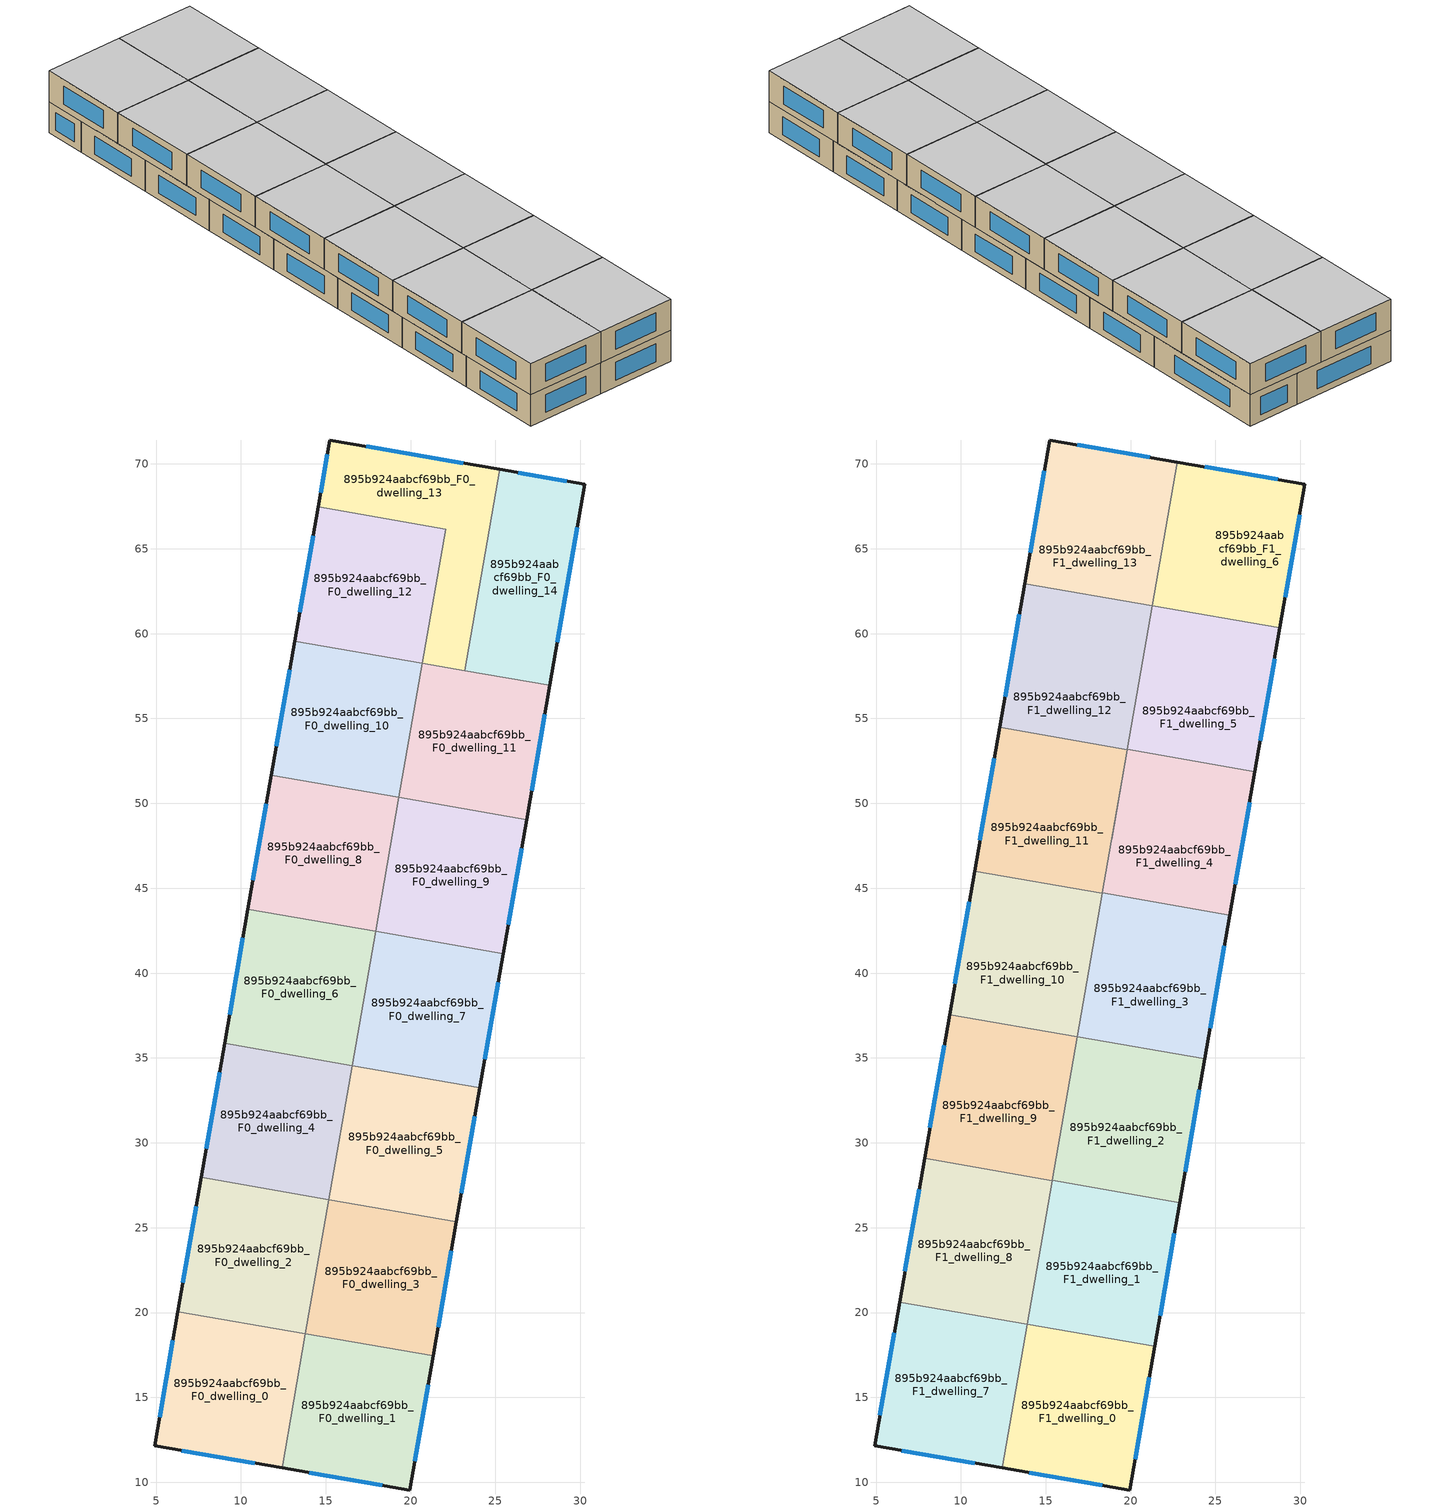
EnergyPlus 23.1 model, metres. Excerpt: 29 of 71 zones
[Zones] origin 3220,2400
895b924aabcf69bb_F0_dwelling_0
 floor ground (EU_floor_Construction): 13.8,18.75 12.43,10.85 4.91,12.15 6.29,20.06 z0
 wall outside (EU_wall_Construction): 6.29,20.06 4.91,12.15 12.43,10.85 z0:3
 wall to 895b924aabcf69bb_F0_dwelling_1 (EU_wall_Construction): 12.43,10.85 13.8,18.75 z0:3
 wall to 895b924aabcf69bb_F0_dwelling_2 (EU_wall_Construction): 13.8,18.75 6.29,20.06 z0:3
 window (EU_Window_Construction): 6.52,11.87 10.82,11.13 / 6,18.37 5.21,13.85 z0.64:2.36
 ceiling adiabatic (EU_roof_Construction): 12.43,10.85 13.8,18.75 6.29,20.06 4.91,12.15 z3
895b924aabcf69bb_F0_dwelling_1
 floor ground (EU_floor_Construction): 21.32,17.44 19.95,9.55 12.43,10.85 13.8,18.75 z0
 wall outside (EU_wall_Construction): 12.43,10.85 19.95,9.55 21.32,17.44 z0:3
 wall to 895b924aabcf69bb_F0_dwelling_3 (EU_wall_Construction): 21.32,17.44 13.81,18.75 z0:3
 window (EU_Window_Construction): 20.24,11.24 21.03,15.75 / 14.04,10.57 18.33,9.83 z0.64:2.36
895b924aabcf69bb_F0_dwelling_10
 floor ground (EU_floor_Construction): 20.69,58.26 19.31,50.36 11.79,51.67 13.17,59.57 z0
 wall outside (EU_wall_Construction): 13.17,59.57 11.79,51.67 z0:3
 wall to 895b924aabcf69bb_F0_dwelling_8 (EU_wall_Construction): 11.79,51.67 19.31,50.36 z0:3
 wall to 895b924aabcf69bb_F0_dwelling_12 (EU_wall_Construction): 20.69,58.26 13.17,59.57 z0:3
 wall to 895b924aabcf69bb_F0_dwelling_11 (EU_wall_Construction): 19.31,50.36 20.69,58.26 z0:3
 window (EU_Window_Construction): 12.88,57.87 12.09,53.36 z0.64:2.36
895b924aabcf69bb_F0_dwelling_11
 floor ground (EU_floor_Construction): 28.2,56.95 26.83,49.05 19.31,50.36 20.69,58.26 z0
 wall outside (EU_wall_Construction): 26.83,49.05 28.2,56.95 z0:3
 wall to 895b924aabcf69bb_F0_dwelling_9 (EU_wall_Construction): 19.31,50.36 26.83,49.05 z0:3
 wall to 895b924aabcf69bb_F0_dwelling_14 (EU_wall_Construction): 28.2,56.95 23.2,57.82 z0:3
 wall to 895b924aabcf69bb_F0_dwelling_13 (EU_wall_Construction): 23.2,57.82 20.69,58.26 z0:3
 window (EU_Window_Construction): 27.12,50.74 27.91,55.26 z0.64:2.36
 ceiling adiabatic (EU_roof_Construction): 26.83,49.05 28.2,56.95 20.69,58.26 19.8,53.18 27.32,51.88 z3
895b924aabcf69bb_F0_dwelling_12
 floor ground (EU_floor_Construction): 22.06,66.16 20.69,58.26 13.17,59.57 14.55,67.46 z0
 wall outside (EU_wall_Construction): 14.55,67.46 13.17,59.57 z0:3
 wall to 895b924aabcf69bb_F0_dwelling_13 (EU_wall_Construction): 20.69,58.26 22.06,66.16 14.55,67.46 z0:3
 window (EU_Window_Construction): 14.25,65.77 13.46,61.26 z0.64:2.36
895b924aabcf69bb_F0_dwelling_13
 floor ground (EU_floor_Construction): 25.26,69.67 23.2,57.82 20.69,58.26 22.06,66.16 14.55,67.46 15.23,71.41 z0
 wall outside (EU_wall_Construction): 25.26,69.67 15.23,71.41 14.55,67.46 z0:3
 wall to 895b924aabcf69bb_F0_dwelling_14 (EU_wall_Construction): 23.2,57.82 25.26,69.67 z0:3
 window (EU_Window_Construction): 15.09,70.56 14.69,68.31 / 23.11,70.04 17.38,71.04 z0.64:2.36
895b924aabcf69bb_F0_dwelling_14
 floor ground (EU_floor_Construction): 30.27,68.8 28.2,56.95 23.2,57.82 25.26,69.67 z0
 wall outside (EU_wall_Construction): 28.2,56.95 30.27,68.8 25.26,69.67 z0:3
 window (EU_Window_Construction): 29.2,68.99 26.33,69.49 / 28.65,59.49 29.83,66.26 z0.64:2.36
895b924aabcf69bb_F0_dwelling_2
 floor ground (EU_floor_Construction): 15.18,26.65 13.81,18.75 6.29,20.06 7.67,27.96 z0
 wall outside (EU_wall_Construction): 7.67,27.96 6.29,20.06 z0:3
 wall to 895b924aabcf69bb_F0_dwelling_3 (EU_wall_Construction): 13.81,18.75 15.18,26.65 z0:3
 wall to 895b924aabcf69bb_F0_dwelling_4 (EU_wall_Construction): 15.18,26.65 7.67,27.96 z0:3
 window (EU_Window_Construction): 7.37,26.27 6.59,21.75 z0.64:2.36
895b924aabcf69bb_F0_dwelling_3
 floor ground (EU_floor_Construction): 22.7,25.35 21.32,17.44 13.81,18.75 15.18,26.65 z0
 wall outside (EU_wall_Construction): 21.32,17.44 22.7,25.35 z0:3
 wall to 895b924aabcf69bb_F0_dwelling_5 (EU_wall_Construction): 22.7,25.35 15.18,26.65 z0:3
 window (EU_Window_Construction): 21.62,19.14 22.4,23.65 z0.64:2.36
895b924aabcf69bb_F0_dwelling_4
 floor ground (EU_floor_Construction): 16.56,34.56 15.18,26.65 7.67,27.96 9.04,35.86 z0
 wall outside (EU_wall_Construction): 9.04,35.86 7.67,27.96 z0:3
 wall to 895b924aabcf69bb_F0_dwelling_6 (EU_wall_Construction): 16.56,34.56 9.04,35.86 z0:3
 wall to 895b924aabcf69bb_F0_dwelling_5 (EU_wall_Construction): 15.18,26.65 16.56,34.56 z0:3
 window (EU_Window_Construction): 8.75,34.17 7.96,29.66 z0.64:2.36
895b924aabcf69bb_F0_dwelling_5
 floor ground (EU_floor_Construction): 24.07,33.25 22.7,25.35 15.18,26.65 16.56,34.56 z0
 wall outside (EU_wall_Construction): 22.7,25.35 24.07,33.25 z0:3
 wall to 895b924aabcf69bb_F0_dwelling_7 (EU_wall_Construction): 24.07,33.25 16.56,34.56 z0:3
 window (EU_Window_Construction): 22.99,27.04 23.78,31.55 z0.64:2.36
 ceiling adiabatic (EU_roof_Construction): 22.9,26.48 24.07,33.25 16.56,34.56 15.18,26.65 15.38,27.79 z3
895b924aabcf69bb_F0_dwelling_6
 floor ground (EU_floor_Construction): 17.93,42.46 16.56,34.56 9.04,35.86 10.42,43.76 z0
 wall outside (EU_wall_Construction): 10.42,43.76 9.04,35.86 z0:3
 wall to 895b924aabcf69bb_F0_dwelling_8 (EU_wall_Construction): 17.93,42.46 10.42,43.76 z0:3
 wall to 895b924aabcf69bb_F0_dwelling_7 (EU_wall_Construction): 16.56,34.56 17.93,42.46 z0:3
 window (EU_Window_Construction): 10.12,42.07 9.34,37.56 z0.64:2.36
895b924aabcf69bb_F0_dwelling_7
 floor ground (EU_floor_Construction): 25.45,41.15 24.07,33.25 16.56,34.56 17.93,42.46 z0
 wall outside (EU_wall_Construction): 24.07,33.25 25.45,41.15 z0:3
 wall to 895b924aabcf69bb_F0_dwelling_9 (EU_wall_Construction): 25.45,41.15 17.93,42.46 z0:3
 window (EU_Window_Construction): 24.37,34.94 25.16,39.46 z0.64:2.36
895b924aabcf69bb_F0_dwelling_8
 floor ground (EU_floor_Construction): 19.31,50.36 17.93,42.46 10.42,43.76 11.79,51.67 z0
 wall outside (EU_wall_Construction): 11.79,51.67 10.42,43.76 z0:3
 wall to 895b924aabcf69bb_F0_dwelling_9 (EU_wall_Construction): 17.93,42.46 19.31,50.36 z0:3
 window (EU_Window_Construction): 11.5,49.97 10.71,45.46 z0.64:2.36
895b924aabcf69bb_F0_dwelling_9
 floor ground (EU_floor_Construction): 26.83,49.05 25.45,41.15 17.93,42.46 19.31,50.36 z0
 wall outside (EU_wall_Construction): 25.45,41.15 26.83,49.05 z0:3
 window (EU_Window_Construction): 25.75,42.84 26.53,47.36 z0.64:2.36
 ceiling adiabatic (EU_roof_Construction): 25.45,41.15 26.83,49.05 19.31,50.36 17.93,42.46 z3
895b924aabcf69bb_F1_dwelling_0
 floor to 895b924aabcf69bb_F0_dwelling_1 (EU_floor_Construction): 21.32,17.44 19.95,9.55 12.43,10.85 13.81,18.75 z3
 floor to 895b924aabcf69bb_F0_dwelling_3 (EU_floor_Construction): 21.42,18.01 21.32,17.44 13.81,18.75 13.91,19.32 z3
 wall outside (EU_wall_Construction): 12.43,10.85 19.95,9.55 21.42,18.01 z3:6
 wall to 895b924aabcf69bb_F1_dwelling_1 (EU_wall_Construction): 21.42,18.01 13.91,19.32 z3:6
 wall to 895b924aabcf69bb_F1_dwelling_7 (EU_wall_Construction): 13.91,19.31 12.43,10.85 z3:6
 wall to 895b924aabcf69bb_F1_dwelling_8 (EU_wall_Construction): 13.91,19.32 13.91,19.31 z3:6
 window (EU_Window_Construction): 20.26,11.36 21.1,16.2 / 14.04,10.57 18.34,9.83 z3.64:5.36
 ceiling to 895b924aabcf69bb_F2_dwelling_0 (EU_floor_Construction): 19.95,9.55 21.42,18.01 13.91,19.32 12.43,10.85 z6
895b924aabcf69bb_F1_dwelling_1
 floor to 895b924aabcf69bb_F0_dwelling_3 (EU_floor_Construction): 22.7,25.35 21.42,18.01 13.91,19.32 15.18,26.65 z3
 floor to 895b924aabcf69bb_F0_dwelling_5 (EU_floor_Construction): 22.9,26.48 22.7,25.35 15.18,26.65 15.38,27.79 z3
 wall outside (EU_wall_Construction): 21.42,18.01 22.9,26.48 z3:6
 wall to 895b924aabcf69bb_F1_dwelling_2 (EU_wall_Construction): 22.9,26.48 15.38,27.79 z3:6
 wall to 895b924aabcf69bb_F1_dwelling_8 (EU_wall_Construction): 15.38,27.78 13.91,19.32 z3:6
 wall to 895b924aabcf69bb_F1_dwelling_9 (EU_wall_Construction): 15.38,27.79 15.38,27.78 z3:6
 window (EU_Window_Construction): 21.74,19.83 22.58,24.67 z3.64:5.36
 ceiling to 895b924aabcf69bb_F2_dwelling_1 (EU_floor_Construction): 21.42,18.01 22.9,26.48 15.38,27.79 13.91,19.32 z6
895b924aabcf69bb_F1_dwelling_10
 floor to 895b924aabcf69bb_F0_dwelling_6 (EU_floor_Construction): 17.93,42.46 16.85,36.24 9.34,37.55 10.42,43.76 z3
 floor to 895b924aabcf69bb_F0_dwelling_8 (EU_floor_Construction): 18.33,44.71 17.93,42.46 10.42,43.76 10.81,46.01 z3
 wall outside (EU_wall_Construction): 10.81,46.01 9.34,37.55 z3:6
 wall to 895b924aabcf69bb_F1_dwelling_11 (EU_wall_Construction): 18.33,44.71 10.81,46.01 z3:6
 wall to 895b924aabcf69bb_F1_dwelling_9 (EU_wall_Construction): 9.34,37.55 16.85,36.24 z3:6
 wall to 895b924aabcf69bb_F1_dwelling_3 (EU_wall_Construction): 16.86,36.26 18.33,44.71 z3:6
 wall to 895b924aabcf69bb_F1_dwelling_2 (EU_wall_Construction): 16.85,36.24 16.86,36.26 z3:6
 window (EU_Window_Construction): 10.5,44.2 9.65,39.36 z3.64:5.36
 ceiling to 895b924aabcf69bb_F2_dwelling_10 (EU_floor_Construction): 16.85,36.24 18.33,44.71 10.81,46.01 9.34,37.55 z6
895b924aabcf69bb_F1_dwelling_11
 floor to 895b924aabcf69bb_F0_dwelling_8 (EU_floor_Construction): 19.31,50.36 18.33,44.71 10.81,46.01 11.79,51.67 z3
 floor to 895b924aabcf69bb_F0_dwelling_10 (EU_floor_Construction): 19.8,53.17 19.31,50.36 11.79,51.67 12.29,54.48 z3
 wall outside (EU_wall_Construction): 12.28,54.48 10.81,46.01 z3:6
 wall to 895b924aabcf69bb_F1_dwelling_12 (EU_wall_Construction): 19.8,53.17 12.28,54.48 z3:6
 wall to 895b924aabcf69bb_F1_dwelling_4 (EU_wall_Construction): 18.33,44.72 19.8,53.17 z3:6
 wall to 895b924aabcf69bb_F1_dwelling_3 (EU_wall_Construction): 18.33,44.71 18.33,44.72 z3:6
 window (EU_Window_Construction): 11.97,52.67 11.13,47.83 z3.64:5.36
 ceiling to 895b924aabcf69bb_F2_dwelling_11 (EU_floor_Construction): 18.33,44.71 19.8,53.17 12.28,54.48 10.81,46.01 z6
895b924aabcf69bb_F1_dwelling_12
 floor to 895b924aabcf69bb_F0_dwelling_10 (EU_floor_Construction): 20.69,58.26 19.31,50.36 19.8,53.17 12.28,54.48 13.17,59.56 z3
 floor to 895b924aabcf69bb_F0_dwelling_12 (EU_floor_Construction): 21.27,61.64 20.69,58.26 13.17,59.56 13.76,62.95 z3
 wall outside (EU_wall_Construction): 13.76,62.95 12.28,54.48 z3:6
 wall to 895b924aabcf69bb_F1_dwelling_13 (EU_wall_Construction): 21.27,61.64 13.76,62.95 z3:6
 wall to 895b924aabcf69bb_F1_dwelling_5 (EU_wall_Construction): 19.8,53.19 21.27,61.64 z3:6
 wall adiabatic (EU_wall_Construction): 19.8,53.17 18.88,47.87 19.8,53.17 z3:6
 wall to 895b924aabcf69bb_F1_dwelling_4 (EU_wall_Construction): 19.8,53.17 19.8,53.18 z3:6
 window (EU_Window_Construction): 13.44,61.13 12.6,56.29 z3.64:5.36
 ceiling to 895b924aabcf69bb_F2_dwelling_12 (EU_floor_Construction): 18.88,47.87 21.27,61.64 13.76,62.95 12.28,54.48 19.8,53.17 z6
895b924aabcf69bb_F1_dwelling_13
 floor to 895b924aabcf69bb_F0_dwelling_12 (EU_floor_Construction): 22.06,66.16 21.27,61.64 13.76,62.95 14.55,67.46 z3
 floor to 895b924aabcf69bb_F0_dwelling_13 (EU_floor_Construction): 22.75,70.11 22.06,66.16 14.55,67.46 15.23,71.41 z3
 wall outside (EU_wall_Construction): 22.75,70.11 15.23,71.41 13.76,62.95 z3:6
 wall to 895b924aabcf69bb_F1_dwelling_6 (EU_wall_Construction): 21.28,61.65 22.75,70.11 z3:6
 wall to 895b924aabcf69bb_F1_dwelling_5 (EU_wall_Construction): 21.27,61.64 21.28,61.65 z3:6
 window (EU_Window_Construction): 21.14,70.38 16.84,71.13 / 14.92,69.59 14.07,64.76 z3.64:5.36
 ceiling to 895b924aabcf69bb_F2_dwelling_13 (EU_floor_Construction): 21.27,61.64 22.75,70.11 15.23,71.41 13.76,62.95 z6
895b924aabcf69bb_F1_dwelling_2
 floor adiabatic (EU_floor_Construction): 24.07,33.25 22.9,26.48 15.38,27.79 16.56,34.56 z3
 floor to 895b924aabcf69bb_F0_dwelling_7 (EU_floor_Construction): 24.37,34.95 24.07,33.25 16.56,34.56 16.86,36.26 z3
 wall outside (EU_wall_Construction): 22.9,26.48 24.37,34.95 z3:6
 wall to 895b924aabcf69bb_F1_dwelling_3 (EU_wall_Construction): 24.37,34.95 16.85,36.26 z3:6
 wall to 895b924aabcf69bb_F1_dwelling_9 (EU_wall_Construction): 16.85,36.24 15.38,27.79 z3:6
 window (EU_Window_Construction): 23.21,28.29 24.05,33.13 z3.64:5.36
 ceiling to 895b924aabcf69bb_F2_dwelling_2 (EU_floor_Construction): 22.9,26.48 24.37,34.95 16.85,36.26 15.38,27.79 z6
895b924aabcf69bb_F1_dwelling_3
 floor to 895b924aabcf69bb_F0_dwelling_7 (EU_floor_Construction): 25.45,41.15 24.37,34.95 16.86,36.26 17.93,42.46 z3
 floor adiabatic (EU_floor_Construction): 25.85,43.41 25.45,41.15 17.93,42.46 18.33,44.72 z3
 wall outside (EU_wall_Construction): 24.37,34.95 25.85,43.41 z3:6
 wall to 895b924aabcf69bb_F1_dwelling_4 (EU_wall_Construction): 25.85,43.41 18.33,44.72 z3:6
 window (EU_Window_Construction): 24.69,36.76 25.53,41.6 z3.64:5.36
 ceiling to 895b924aabcf69bb_F2_dwelling_3 (EU_floor_Construction): 24.37,34.95 25.85,43.41 18.33,44.72 16.85,36.26 z6
895b924aabcf69bb_F1_dwelling_4
 floor adiabatic (EU_floor_Construction): 26.83,49.05 25.85,43.41 18.33,44.72 19.31,50.36 z3
 floor to 895b924aabcf69bb_F0_dwelling_11 (EU_floor_Construction): 27.32,51.88 26.83,49.05 19.31,50.36 19.8,53.18 z3
 wall outside (EU_wall_Construction): 25.85,43.41 27.32,51.88 z3:6
 wall to 895b924aabcf69bb_F1_dwelling_5 (EU_wall_Construction): 27.32,51.88 19.8,53.18 z3:6
 window (EU_Window_Construction): 26.16,45.22 27,50.06 z3.64:5.36
 ceiling to 895b924aabcf69bb_F2_dwelling_4 (EU_floor_Construction): 25.85,43.41 27.32,51.88 19.8,53.18 18.33,44.72 z6
895b924aabcf69bb_F1_dwelling_5
 floor adiabatic (EU_floor_Construction): 28.2,56.95 27.32,51.88 19.8,53.18 20.69,58.26 z3
 floor to 895b924aabcf69bb_F0_dwelling_13 (EU_floor_Construction): 23.79,61.21 23.2,57.82 20.69,58.26 21.28,61.65 z3
 floor to 895b924aabcf69bb_F0_dwelling_14 (EU_floor_Construction): 28.79,60.34 28.2,56.95 23.2,57.82 23.79,61.21 z3
 wall outside (EU_wall_Construction): 27.32,51.88 28.79,60.34 z3:6
 wall to 895b924aabcf69bb_F1_dwelling_6 (EU_wall_Construction): 28.79,60.34 21.28,61.65 z3:6
 window (EU_Window_Construction): 27.64,53.69 28.48,58.53 z3.64:5.36
 ceiling to 895b924aabcf69bb_F2_dwelling_5 (EU_floor_Construction): 27.32,51.88 28.79,60.34 21.28,61.65 19.8,53.18 z6
895b924aabcf69bb_F1_dwelling_6
 floor to 895b924aabcf69bb_F0_dwelling_13 (EU_floor_Construction): 25.26,69.67 23.79,61.21 21.28,61.65 22.75,70.11 z3
 floor to 895b924aabcf69bb_F0_dwelling_14 (EU_floor_Construction): 30.27,68.8 28.79,60.34 23.79,61.21 25.26,69.67 z3
 wall outside (EU_wall_Construction): 28.79,60.34 30.27,68.8 22.75,70.11 z3:6
 window (EU_Window_Construction): 28.66,69.08 24.36,69.83 / 29.11,62.15 29.95,66.99 z3.64:5.36
 ceiling to 895b924aabcf69bb_F2_dwelling_6 (EU_floor_Construction): 28.79,60.34 30.27,68.8 22.75,70.11 21.28,61.65 z6
895b924aabcf69bb_F1_dwelling_7
 floor to 895b924aabcf69bb_F0_dwelling_2 (EU_floor_Construction): 13.9,19.31 13.81,18.75 6.29,20.06 6.39,20.62 z3
 floor adiabatic (EU_floor_Construction): 13.91,19.31 12.43,10.85 4.91,12.15 6.39,20.62 6.29,20.06 13.81,18.75 z3
 wall outside (EU_wall_Construction): 6.39,20.62 4.91,12.15 12.43,10.85 z3:6
 wall to 895b924aabcf69bb_F1_dwelling_8 (EU_wall_Construction): 13.91,19.31 6.39,20.62 z3:6
 window (EU_Window_Construction): 6.53,11.87 10.82,11.13 / 6.07,18.81 5.23,13.97 z3.64:5.36
 ceiling to 895b924aabcf69bb_F2_dwelling_7 (EU_floor_Construction): 12.43,10.85 13.91,19.31 6.39,20.62 4.91,12.15 z6
895b924aabcf69bb_F1_dwelling_8
 floor to 895b924aabcf69bb_F0_dwelling_2 (EU_floor_Construction): 15.18,26.65 13.9,19.31 6.39,20.62 7.67,27.96 z3
 floor to 895b924aabcf69bb_F0_dwelling_4 (EU_floor_Construction): 15.38,27.78 15.18,26.65 7.67,27.96 7.86,29.08 z3
 wall outside (EU_wall_Construction): 7.86,29.08 6.39,20.62 z3:6
 wall to 895b924aabcf69bb_F1_dwelling_9 (EU_wall_Construction): 15.38,27.78 7.86,29.08 z3:6
 window (EU_Window_Construction): 7.55,27.27 6.7,22.43 z3.64:5.36
 ceiling to 895b924aabcf69bb_F2_dwelling_8 (EU_floor_Construction): 13.91,19.31 15.38,27.78 7.86,29.08 6.39,20.62 z6
895b924aabcf69bb_F1_dwelling_9
 floor to 895b924aabcf69bb_F0_dwelling_4 (EU_floor_Construction): 16.56,34.56 15.38,27.78 7.86,29.08 9.04,35.86 z3
 floor to 895b924aabcf69bb_F0_dwelling_6 (EU_floor_Construction): 16.85,36.24 16.56,34.56 9.04,35.86 9.34,37.55 z3
 wall outside (EU_wall_Construction): 9.34,37.55 7.86,29.08 z3:6
 window (EU_Window_Construction): 9.02,35.74 8.18,30.9 z3.64:5.36
 ceiling to 895b924aabcf69bb_F2_dwelling_9 (EU_floor_Construction): 15.38,27.78 16.85,36.24 9.34,37.55 7.86,29.08 z6
[Building]
EU S2 Campaign: North Axis=0; Terrain=City; Solar Distribution=FullExterior
[Site:Location]
Yerevan-Zvartnots.Intl.AP: Latitude=40.15; Longitude=44.383; Time Zone=4; Elevation=854
[SizingPeriod:WeatherFileDays]
AnnualSizingPeriod: Begin Month=1; Begin Day of Month=1; End Month=12; End Day of Month=31; Day of Week for Start Day=Monday; Use Weather File Daylight Saving Period=No; Use Weather File Rain and Snow Indicators=No
[MATERIAL]
EU_InternalMass_Material: Roughness=MediumRough; Thickness=0.1; Conductivity=1; Density=1800; Specific Heat=900; Thermal Absorptance=0.9; Solar Absorptance=0.7; Visible Absorptance=0.7
[MATERIAL:NOMASS] Roughness=MediumRough; Thermal Absorptance=0.9; Solar Absorptance=0.7; Visible Absorptance=0.7
Name | Thermal Resistance
EU_wall_NoMass | 1.05043
EU_roof_NoMass | 1.45357
EU_floor_NoMass | 0.478065
[WINDOWMATERIAL:SIMPLEGLAZINGSYSTEM]
EU_Window_SimpleGlazing: UFactor=2.5566; Solar Heat Gain Coefficient=0.75; Visible Transmittance=0.75
[CONSTRUCTION]
EU_wall_Construction: EU_wall_NoMass
EU_roof_Construction: EU_roof_NoMass
EU_floor_Construction: EU_floor_NoMass
EU_Window_Construction: EU_Window_SimpleGlazing
EU_InternalMass_Construction: EU_InternalMass_Material
[ZONE] Type=1; Multiplier=1; Ceiling Height=autocalculate; Floor Area=autocalculate; Part of Total Floor Area=Yes
Name | Volume
895b924aabcf69bb_F0_dwelling_0 | 183.547
895b924aabcf69bb_F1_dwelling_0 | 196.635
895b924aabcf69bb_F0_dwelling_1 | 183.554
895b924aabcf69bb_F1_dwelling_1 | 196.659
895b924aabcf69bb_F0_dwelling_10 | 183.529
895b924aabcf69bb_F1_dwelling_10 | 196.644
895b924aabcf69bb_F0_dwelling_11 | 183.534
895b924aabcf69bb_F1_dwelling_11 | 196.638
895b924aabcf69bb_F0_dwelling_12; 895b924aabcf69bb_F0_dwelling_9 | 183.556
895b924aabcf69bb_F1_dwelling_12; 895b924aabcf69bb_F1_dwelling_7 | 196.641
895b924aabcf69bb_F0_dwelling_13 | 183.56
895b924aabcf69bb_F1_dwelling_13 | 196.639
895b924aabcf69bb_F0_dwelling_14 | 183.535
895b924aabcf69bb_F0_dwelling_2 | 183.527
895b924aabcf69bb_F1_dwelling_2 | 196.667
895b924aabcf69bb_F0_dwelling_3; 895b924aabcf69bb_F0_dwelling_4; 895b924aabcf69bb_F0_dwelling_5 | 183.541
895b924aabcf69bb_F1_dwelling_3 | 196.672
895b924aabcf69bb_F1_dwelling_4 | 196.66
895b924aabcf69bb_F1_dwelling_5 | 196.662
895b924aabcf69bb_F0_dwelling_6 | 183.528
895b924aabcf69bb_F1_dwelling_6 | 196.642
895b924aabcf69bb_F0_dwelling_7 | 183.532
895b924aabcf69bb_F0_dwelling_8 | 183.542
895b924aabcf69bb_F1_dwelling_8 | 196.657
895b924aabcf69bb_F1_dwelling_9 | 196.68
[INTERNALMASS] Construction=EU_InternalMass_Construction
Name | Zone or ZoneList | Surface Area
895b924aabcf69bb_F0_dwelling_0_EU_InternalMass | 895b924aabcf69bb_F0_dwelling_0 | 61.1827
895b924aabcf69bb_F0_dwelling_1_EU_InternalMass | 895b924aabcf69bb_F0_dwelling_1 | 61.1882
895b924aabcf69bb_F0_dwelling_2_EU_InternalMass | 895b924aabcf69bb_F0_dwelling_2 | 61.175
895b924aabcf69bb_F0_dwelling_3_EU_InternalMass | 895b924aabcf69bb_F0_dwelling_3 | 61.1783
895b924aabcf69bb_F0_dwelling_4_EU_InternalMass | 895b924aabcf69bb_F0_dwelling_4 | 61.1806
895b924aabcf69bb_F0_dwelling_5_EU_InternalMass | 895b924aabcf69bb_F0_dwelling_5 | 61.1799
895b924aabcf69bb_F0_dwelling_6_EU_InternalMass | 895b924aabcf69bb_F0_dwelling_6 | 61.1777
895b924aabcf69bb_F0_dwelling_7_EU_InternalMass | 895b924aabcf69bb_F0_dwelling_7 | 61.1797
895b924aabcf69bb_F0_dwelling_8_EU_InternalMass | 895b924aabcf69bb_F0_dwelling_8 | 61.1807
895b924aabcf69bb_F0_dwelling_9_EU_InternalMass | 895b924aabcf69bb_F0_dwelling_9 | 61.1833
895b924aabcf69bb_F0_dwelling_10_EU_InternalMass | 895b924aabcf69bb_F0_dwelling_10 | 61.1751
895b924aabcf69bb_F0_dwelling_11_EU_InternalMass | 895b924aabcf69bb_F0_dwelling_11 | 61.1776
895b924aabcf69bb_F0_dwelling_12_EU_InternalMass | 895b924aabcf69bb_F0_dwelling_12 | 61.1855
895b924aabcf69bb_F0_dwelling_13_EU_InternalMass | 895b924aabcf69bb_F0_dwelling_13 | 61.1866
895b924aabcf69bb_F0_dwelling_14_EU_InternalMass | 895b924aabcf69bb_F0_dwelling_14 | 61.1822
895b924aabcf69bb_F1_dwelling_0_EU_InternalMass | 895b924aabcf69bb_F1_dwelling_0 | 65.545
895b924aabcf69bb_F1_dwelling_1_EU_InternalMass | 895b924aabcf69bb_F1_dwelling_1 | 65.553
895b924aabcf69bb_F1_dwelling_2_EU_InternalMass | 895b924aabcf69bb_F1_dwelling_2 | 65.5558
895b924aabcf69bb_F1_dwelling_3_EU_InternalMass | 895b924aabcf69bb_F1_dwelling_3 | 65.5573
895b924aabcf69bb_F1_dwelling_4_EU_InternalMass | 895b924aabcf69bb_F1_dwelling_4 | 65.5534
895b924aabcf69bb_F1_dwelling_5_EU_InternalMass | 895b924aabcf69bb_F1_dwelling_5 | 65.5543
895b924aabcf69bb_F1_dwelling_6_EU_InternalMass | 895b924aabcf69bb_F1_dwelling_6 | 65.5473
895b924aabcf69bb_F1_dwelling_7_EU_InternalMass | 895b924aabcf69bb_F1_dwelling_7 | 65.5471
895b924aabcf69bb_F1_dwelling_8_EU_InternalMass | 895b924aabcf69bb_F1_dwelling_8 | 65.5524
895b924aabcf69bb_F1_dwelling_9_EU_InternalMass | 895b924aabcf69bb_F1_dwelling_9 | 65.5599
895b924aabcf69bb_F1_dwelling_10_EU_InternalMass | 895b924aabcf69bb_F1_dwelling_10 | 65.5479
895b924aabcf69bb_F1_dwelling_11_EU_InternalMass | 895b924aabcf69bb_F1_dwelling_11 | 65.546
895b924aabcf69bb_F1_dwelling_12_EU_InternalMass | 895b924aabcf69bb_F1_dwelling_12 | 65.5475
895b924aabcf69bb_F1_dwelling_13_EU_InternalMass | 895b924aabcf69bb_F1_dwelling_13 | 65.5465
[OTHEREQUIPMENT] Fuel Type=Electricity; Design Level Calculation Method=Watts/Area; Power per Zone Floor Area=1; Fraction Latent=0; Fraction Radiant=0; Fraction Lost=0; Carbon Dioxide Generation Rate=0; EndUse Subcategory=EU_Step8_InternalGains
Name | Zone or ZoneList or Space or SpaceList | Schedule
EU_Step8_InternalGain_895b924aabcf69bb_F0_dwelling_0_f000 | 895b924aabcf69bb_F0_dwelling_0 | EU_Step8_GainSchedule_895b924aabcf69bb_F0_dwelling_0_f000
EU_Step8_InternalGain_895b924aabcf69bb_F0_dwelling_1_f000 | 895b924aabcf69bb_F0_dwelling_1 | EU_Step8_GainSchedule_895b924aabcf69bb_F0_dwelling_1_f000
EU_Step8_InternalGain_895b924aabcf69bb_F0_dwelling_2_f000 | 895b924aabcf69bb_F0_dwelling_2 | EU_Step8_GainSchedule_895b924aabcf69bb_F0_dwelling_2_f000
EU_Step8_InternalGain_895b924aabcf69bb_F0_dwelling_3_f000 | 895b924aabcf69bb_F0_dwelling_3 | EU_Step8_GainSchedule_895b924aabcf69bb_F0_dwelling_3_f000
EU_Step8_InternalGain_895b924aabcf69bb_F0_dwelling_4_f000 | 895b924aabcf69bb_F0_dwelling_4 | EU_Step8_GainSchedule_895b924aabcf69bb_F0_dwelling_4_f000
EU_Step8_InternalGain_895b924aabcf69bb_F0_dwelling_5_f000 | 895b924aabcf69bb_F0_dwelling_5 | EU_Step8_GainSchedule_895b924aabcf69bb_F0_dwelling_5_f000
EU_Step8_InternalGain_895b924aabcf69bb_F0_dwelling_6_f000 | 895b924aabcf69bb_F0_dwelling_6 | EU_Step8_GainSchedule_895b924aabcf69bb_F0_dwelling_6_f000
EU_Step8_InternalGain_895b924aabcf69bb_F0_dwelling_7_f000 | 895b924aabcf69bb_F0_dwelling_7 | EU_Step8_GainSchedule_895b924aabcf69bb_F0_dwelling_7_f000
EU_Step8_InternalGain_895b924aabcf69bb_F0_dwelling_8_f000 | 895b924aabcf69bb_F0_dwelling_8 | EU_Step8_GainSchedule_895b924aabcf69bb_F0_dwelling_8_f000
EU_Step8_InternalGain_895b924aabcf69bb_F0_dwelling_9_f000 | 895b924aabcf69bb_F0_dwelling_9 | EU_Step8_GainSchedule_895b924aabcf69bb_F0_dwelling_9_f000
EU_Step8_InternalGain_895b924aabcf69bb_F0_dwelling_10_f000 | 895b924aabcf69bb_F0_dwelling_10 | EU_Step8_GainSchedule_895b924aabcf69bb_F0_dwelling_10_f000
EU_Step8_InternalGain_895b924aabcf69bb_F0_dwelling_11_f000 | 895b924aabcf69bb_F0_dwelling_11 | EU_Step8_GainSchedule_895b924aabcf69bb_F0_dwelling_11_f000
EU_Step8_InternalGain_895b924aabcf69bb_F0_dwelling_12_f000 | 895b924aabcf69bb_F0_dwelling_12 | EU_Step8_GainSchedule_895b924aabcf69bb_F0_dwelling_12_f000
EU_Step8_InternalGain_895b924aabcf69bb_F0_dwelling_13_f000 | 895b924aabcf69bb_F0_dwelling_13 | EU_Step8_GainSchedule_895b924aabcf69bb_F0_dwelling_13_f000
EU_Step8_InternalGain_895b924aabcf69bb_F0_dwelling_14_f000 | 895b924aabcf69bb_F0_dwelling_14 | EU_Step8_GainSchedule_895b924aabcf69bb_F0_dwelling_14_f000
EU_Step8_InternalGain_895b924aabcf69bb_F1_dwelling_0_f000 | 895b924aabcf69bb_F1_dwelling_0 | EU_Step8_GainSchedule_895b924aabcf69bb_F1_dwelling_0_f000
EU_Step8_InternalGain_895b924aabcf69bb_F1_dwelling_1_f000 | 895b924aabcf69bb_F1_dwelling_1 | EU_Step8_GainSchedule_895b924aabcf69bb_F1_dwelling_1_f000
EU_Step8_InternalGain_895b924aabcf69bb_F1_dwelling_2_f000 | 895b924aabcf69bb_F1_dwelling_2 | EU_Step8_GainSchedule_895b924aabcf69bb_F1_dwelling_2_f000
EU_Step8_InternalGain_895b924aabcf69bb_F1_dwelling_3_f000 | 895b924aabcf69bb_F1_dwelling_3 | EU_Step8_GainSchedule_895b924aabcf69bb_F1_dwelling_3_f000
EU_Step8_InternalGain_895b924aabcf69bb_F1_dwelling_4_f000 | 895b924aabcf69bb_F1_dwelling_4 | EU_Step8_GainSchedule_895b924aabcf69bb_F1_dwelling_4_f000
EU_Step8_InternalGain_895b924aabcf69bb_F1_dwelling_5_f000 | 895b924aabcf69bb_F1_dwelling_5 | EU_Step8_GainSchedule_895b924aabcf69bb_F1_dwelling_5_f000
EU_Step8_InternalGain_895b924aabcf69bb_F1_dwelling_6_f000 | 895b924aabcf69bb_F1_dwelling_6 | EU_Step8_GainSchedule_895b924aabcf69bb_F1_dwelling_6_f000
EU_Step8_InternalGain_895b924aabcf69bb_F1_dwelling_7_f000 | 895b924aabcf69bb_F1_dwelling_7 | EU_Step8_GainSchedule_895b924aabcf69bb_F1_dwelling_7_f000
EU_Step8_InternalGain_895b924aabcf69bb_F1_dwelling_8_f000 | 895b924aabcf69bb_F1_dwelling_8 | EU_Step8_GainSchedule_895b924aabcf69bb_F1_dwelling_8_f000
EU_Step8_InternalGain_895b924aabcf69bb_F1_dwelling_9_f000 | 895b924aabcf69bb_F1_dwelling_9 | EU_Step8_GainSchedule_895b924aabcf69bb_F1_dwelling_9_f000
EU_Step8_InternalGain_895b924aabcf69bb_F1_dwelling_10_f000 | 895b924aabcf69bb_F1_dwelling_10 | EU_Step8_GainSchedule_895b924aabcf69bb_F1_dwelling_10_f000
EU_Step8_InternalGain_895b924aabcf69bb_F1_dwelling_11_f000 | 895b924aabcf69bb_F1_dwelling_11 | EU_Step8_GainSchedule_895b924aabcf69bb_F1_dwelling_11_f000
EU_Step8_InternalGain_895b924aabcf69bb_F1_dwelling_12_f000 | 895b924aabcf69bb_F1_dwelling_12 | EU_Step8_GainSchedule_895b924aabcf69bb_F1_dwelling_12_f000
EU_Step8_InternalGain_895b924aabcf69bb_F1_dwelling_13_f000 | 895b924aabcf69bb_F1_dwelling_13 | EU_Step8_GainSchedule_895b924aabcf69bb_F1_dwelling_13_f000
[ZONEVENTILATION:DESIGNFLOWRATE] Schedule=EU_AlwaysOn; Design Flow Rate Calculation Method=AirChanges/Hour; Air Changes per Hour=0.557805; Ventilation Type=Natural; Fan Pressure Rise=0; Fan Total Efficiency=1; Constant Term Coefficient=1; Temperature Term Coefficient=0; Velocity Term Coefficient=0; Velocity Squared Term Coefficient=0; Minimum Indoor Temperature=-100; Maximum Indoor Temperature=100; Delta Temperature=-100; Minimum Outdoor Temperature=-100; Maximum Outdoor Temperature=100; Maximum Wind Speed=40
Name | Zone or ZoneList or Space or SpaceList
EU_ConstantAir_895b924aabcf69bb_F0_dwelling_0 | 895b924aabcf69bb_F0_dwelling_0
EU_ConstantAir_895b924aabcf69bb_F0_dwelling_1 | 895b924aabcf69bb_F0_dwelling_1
EU_ConstantAir_895b924aabcf69bb_F0_dwelling_2 | 895b924aabcf69bb_F0_dwelling_2
EU_ConstantAir_895b924aabcf69bb_F0_dwelling_3 | 895b924aabcf69bb_F0_dwelling_3
EU_ConstantAir_895b924aabcf69bb_F0_dwelling_4 | 895b924aabcf69bb_F0_dwelling_4
EU_ConstantAir_895b924aabcf69bb_F0_dwelling_5 | 895b924aabcf69bb_F0_dwelling_5
EU_ConstantAir_895b924aabcf69bb_F0_dwelling_6 | 895b924aabcf69bb_F0_dwelling_6
EU_ConstantAir_895b924aabcf69bb_F0_dwelling_7 | 895b924aabcf69bb_F0_dwelling_7
EU_ConstantAir_895b924aabcf69bb_F0_dwelling_8 | 895b924aabcf69bb_F0_dwelling_8
EU_ConstantAir_895b924aabcf69bb_F0_dwelling_9 | 895b924aabcf69bb_F0_dwelling_9
EU_ConstantAir_895b924aabcf69bb_F0_dwelling_10 | 895b924aabcf69bb_F0_dwelling_10
EU_ConstantAir_895b924aabcf69bb_F0_dwelling_11 | 895b924aabcf69bb_F0_dwelling_11
EU_ConstantAir_895b924aabcf69bb_F0_dwelling_12 | 895b924aabcf69bb_F0_dwelling_12
EU_ConstantAir_895b924aabcf69bb_F0_dwelling_13 | 895b924aabcf69bb_F0_dwelling_13
EU_ConstantAir_895b924aabcf69bb_F0_dwelling_14 | 895b924aabcf69bb_F0_dwelling_14
EU_ConstantAir_895b924aabcf69bb_F1_dwelling_0 | 895b924aabcf69bb_F1_dwelling_0
EU_ConstantAir_895b924aabcf69bb_F1_dwelling_1 | 895b924aabcf69bb_F1_dwelling_1
EU_ConstantAir_895b924aabcf69bb_F1_dwelling_2 | 895b924aabcf69bb_F1_dwelling_2
EU_ConstantAir_895b924aabcf69bb_F1_dwelling_3 | 895b924aabcf69bb_F1_dwelling_3
EU_ConstantAir_895b924aabcf69bb_F1_dwelling_4 | 895b924aabcf69bb_F1_dwelling_4
EU_ConstantAir_895b924aabcf69bb_F1_dwelling_5 | 895b924aabcf69bb_F1_dwelling_5
EU_ConstantAir_895b924aabcf69bb_F1_dwelling_6 | 895b924aabcf69bb_F1_dwelling_6
EU_ConstantAir_895b924aabcf69bb_F1_dwelling_7 | 895b924aabcf69bb_F1_dwelling_7
EU_ConstantAir_895b924aabcf69bb_F1_dwelling_8 | 895b924aabcf69bb_F1_dwelling_8
EU_ConstantAir_895b924aabcf69bb_F1_dwelling_9 | 895b924aabcf69bb_F1_dwelling_9
EU_ConstantAir_895b924aabcf69bb_F1_dwelling_10 | 895b924aabcf69bb_F1_dwelling_10
EU_ConstantAir_895b924aabcf69bb_F1_dwelling_11 | 895b924aabcf69bb_F1_dwelling_11
EU_ConstantAir_895b924aabcf69bb_F1_dwelling_12 | 895b924aabcf69bb_F1_dwelling_12
EU_ConstantAir_895b924aabcf69bb_F1_dwelling_13 | 895b924aabcf69bb_F1_dwelling_13
[HVACTEMPLATE:THERMOSTAT] Constant Heating Setpoint=20; Constant Cooling Setpoint=50
EU_HeatOnly_895b924aabcf69bb_F0_dwelling_0; EU_HeatOnly_895b924aabcf69bb_F0_dwelling_1; EU_HeatOnly_895b924aabcf69bb_F0_dwelling_2; EU_HeatOnly_895b924aabcf69bb_F0_dwelling_3; EU_HeatOnly_895b924aabcf69bb_F0_dwelling_4; EU_HeatOnly_895b924aabcf69bb_F0_dwelling_5; EU_HeatOnly_895b924aabcf69bb_F0_dwelling_6; EU_HeatOnly_895b924aabcf69bb_F0_dwelling_7; EU_HeatOnly_895b924aabcf69bb_F0_dwelling_8; EU_HeatOnly_895b924aabcf69bb_F0_dwelling_9; EU_HeatOnly_895b924aabcf69bb_F0_dwelling_10; EU_HeatOnly_895b924aabcf69bb_F0_dwelling_11; EU_HeatOnly_895b924aabcf69bb_F0_dwelling_12; EU_HeatOnly_895b924aabcf69bb_F0_dwelling_13; EU_HeatOnly_895b924aabcf69bb_F0_dwelling_14; EU_HeatOnly_895b924aabcf69bb_F1_dwelling_0; EU_HeatOnly_895b924aabcf69bb_F1_dwelling_1; EU_HeatOnly_895b924aabcf69bb_F1_dwelling_2; EU_HeatOnly_895b924aabcf69bb_F1_dwelling_3; EU_HeatOnly_895b924aabcf69bb_F1_dwelling_4; EU_HeatOnly_895b924aabcf69bb_F1_dwelling_5; EU_HeatOnly_895b924aabcf69bb_F1_dwelling_6; EU_HeatOnly_895b924aabcf69bb_F1_dwelling_7; EU_HeatOnly_895b924aabcf69bb_F1_dwelling_8; EU_HeatOnly_895b924aabcf69bb_F1_dwelling_9; EU_HeatOnly_895b924aabcf69bb_F1_dwelling_10; EU_HeatOnly_895b924aabcf69bb_F1_dwelling_11; EU_HeatOnly_895b924aabcf69bb_F1_dwelling_12; EU_HeatOnly_895b924aabcf69bb_F1_dwelling_13; EU_HeatOnly_895b924aabcf69bb_F2_dwelling_0; EU_HeatOnly_895b924aabcf69bb_F2_dwelling_1; EU_HeatOnly_895b924aabcf69bb_F2_dwelling_2; EU_HeatOnly_895b924aabcf69bb_F2_dwelling_3; EU_HeatOnly_895b924aabcf69bb_F2_dwelling_4; EU_HeatOnly_895b924aabcf69bb_F2_dwelling_5; EU_HeatOnly_895b924aabcf69bb_F2_dwelling_6; EU_HeatOnly_895b924aabcf69bb_F2_dwelling_7; EU_HeatOnly_895b924aabcf69bb_F2_dwelling_8; EU_HeatOnly_895b924aabcf69bb_F2_dwelling_9; EU_HeatOnly_895b924aabcf69bb_F2_dwelling_10; EU_HeatOnly_895b924aabcf69bb_F2_dwelling_11; EU_HeatOnly_895b924aabcf69bb_F2_dwelling_12; EU_HeatOnly_895b924aabcf69bb_F2_dwelling_13; EU_HeatOnly_895b924aabcf69bb_F3_dwelling_0; EU_HeatOnly_895b924aabcf69bb_F3_dwelling_1; EU_HeatOnly_895b924aabcf69bb_F3_dwelling_2; EU_HeatOnly_895b924aabcf69bb_F3_dwelling_3; EU_HeatOnly_895b924aabcf69bb_F3_dwelling_4; EU_HeatOnly_895b924aabcf69bb_F3_dwelling_5; EU_HeatOnly_895b924aabcf69bb_F3_dwelling_6; EU_HeatOnly_895b924aabcf69bb_F3_dwelling_7; EU_HeatOnly_895b924aabcf69bb_F3_dwelling_8; EU_HeatOnly_895b924aabcf69bb_F3_dwelling_9; EU_HeatOnly_895b924aabcf69bb_F3_dwelling_10; EU_HeatOnly_895b924aabcf69bb_F3_dwelling_11; EU_HeatOnly_895b924aabcf69bb_F3_dwelling_12; EU_HeatOnly_895b924aabcf69bb_F3_dwelling_13; EU_HeatOnly_895b924aabcf69bb_F4_dwelling_0; EU_HeatOnly_895b924aabcf69bb_F4_dwelling_1; EU_HeatOnly_895b924aabcf69bb_F4_dwelling_2; EU_HeatOnly_895b924aabcf69bb_F4_dwelling_3; EU_HeatOnly_895b924aabcf69bb_F4_dwelling_4; EU_HeatOnly_895b924aabcf69bb_F4_dwelling_5; EU_HeatOnly_895b924aabcf69bb_F4_dwelling_6; EU_HeatOnly_895b924aabcf69bb_F4_dwelling_7; EU_HeatOnly_895b924aabcf69bb_F4_dwelling_8; EU_HeatOnly_895b924aabcf69bb_F4_dwelling_9; EU_HeatOnly_895b924aabcf69bb_F4_dwelling_10; EU_HeatOnly_895b924aabcf69bb_F4_dwelling_11; EU_HeatOnly_895b924aabcf69bb_F4_dwelling_12; EU_HeatOnly_895b924aabcf69bb_F4_dwelling_13
[HVACTEMPLATE:ZONE:IDEALLOADSAIRSYSTEM] System Availability Schedule=EU_AlwaysOn; Maximum Heating Supply Air Temperature=50; Minimum Cooling Supply Air Temperature=13; Maximum Heating Supply Air Humidity Ratio=0.0156; Minimum Cooling Supply Air Humidity Ratio=0.0077; Heating Limit=NoLimit; Cooling Limit=NoLimit; Heating Availability Schedule=EU_AlwaysOn; Cooling Availability Schedule=EU_CoolingOff; Dehumidification Control Type=ConstantSensibleHeatRatio; Cooling Sensible Heat Ratio=0.7; Dehumidification Setpoint=60; Humidification Control Type=None; Humidification Setpoint=30; Outdoor Air Method=None; Outdoor Air Flow Rate per Person=0.00944; Outdoor Air Flow Rate per Zone Floor Area=0; Outdoor Air Flow Rate per Zone=0; Demand Controlled Ventilation Type=None; Outdoor Air Economizer Type=NoEconomizer; Heat Recovery Type=None; Sensible Heat Recovery Effectiveness=0.7; Latent Heat Recovery Effectiveness=0.65
Name | Template Thermostat
895b924aabcf69bb_F0_dwelling_0 | EU_HeatOnly_895b924aabcf69bb_F0_dwelling_0
895b924aabcf69bb_F0_dwelling_1 | EU_HeatOnly_895b924aabcf69bb_F0_dwelling_1
895b924aabcf69bb_F0_dwelling_2 | EU_HeatOnly_895b924aabcf69bb_F0_dwelling_2
895b924aabcf69bb_F0_dwelling_3 | EU_HeatOnly_895b924aabcf69bb_F0_dwelling_3
895b924aabcf69bb_F0_dwelling_4 | EU_HeatOnly_895b924aabcf69bb_F0_dwelling_4
895b924aabcf69bb_F0_dwelling_5 | EU_HeatOnly_895b924aabcf69bb_F0_dwelling_5
895b924aabcf69bb_F0_dwelling_6 | EU_HeatOnly_895b924aabcf69bb_F0_dwelling_6
895b924aabcf69bb_F0_dwelling_7 | EU_HeatOnly_895b924aabcf69bb_F0_dwelling_7
895b924aabcf69bb_F0_dwelling_8 | EU_HeatOnly_895b924aabcf69bb_F0_dwelling_8
895b924aabcf69bb_F0_dwelling_9 | EU_HeatOnly_895b924aabcf69bb_F0_dwelling_9
895b924aabcf69bb_F0_dwelling_10 | EU_HeatOnly_895b924aabcf69bb_F0_dwelling_10
895b924aabcf69bb_F0_dwelling_11 | EU_HeatOnly_895b924aabcf69bb_F0_dwelling_11
895b924aabcf69bb_F0_dwelling_12 | EU_HeatOnly_895b924aabcf69bb_F0_dwelling_12
895b924aabcf69bb_F0_dwelling_13 | EU_HeatOnly_895b924aabcf69bb_F0_dwelling_13
895b924aabcf69bb_F0_dwelling_14 | EU_HeatOnly_895b924aabcf69bb_F0_dwelling_14
895b924aabcf69bb_F1_dwelling_0 | EU_HeatOnly_895b924aabcf69bb_F1_dwelling_0
895b924aabcf69bb_F1_dwelling_1 | EU_HeatOnly_895b924aabcf69bb_F1_dwelling_1
895b924aabcf69bb_F1_dwelling_2 | EU_HeatOnly_895b924aabcf69bb_F1_dwelling_2
895b924aabcf69bb_F1_dwelling_3 | EU_HeatOnly_895b924aabcf69bb_F1_dwelling_3
895b924aabcf69bb_F1_dwelling_4 | EU_HeatOnly_895b924aabcf69bb_F1_dwelling_4
895b924aabcf69bb_F1_dwelling_5 | EU_HeatOnly_895b924aabcf69bb_F1_dwelling_5
895b924aabcf69bb_F1_dwelling_6 | EU_HeatOnly_895b924aabcf69bb_F1_dwelling_6
895b924aabcf69bb_F1_dwelling_7 | EU_HeatOnly_895b924aabcf69bb_F1_dwelling_7
895b924aabcf69bb_F1_dwelling_8 | EU_HeatOnly_895b924aabcf69bb_F1_dwelling_8
895b924aabcf69bb_F1_dwelling_9 | EU_HeatOnly_895b924aabcf69bb_F1_dwelling_9
895b924aabcf69bb_F1_dwelling_10 | EU_HeatOnly_895b924aabcf69bb_F1_dwelling_10
895b924aabcf69bb_F1_dwelling_11 | EU_HeatOnly_895b924aabcf69bb_F1_dwelling_11
895b924aabcf69bb_F1_dwelling_12 | EU_HeatOnly_895b924aabcf69bb_F1_dwelling_12
895b924aabcf69bb_F1_dwelling_13 | EU_HeatOnly_895b924aabcf69bb_F1_dwelling_13
[SIZING:ZONE] Zone Cooling Design Supply Air Temperature Input Method=SupplyAirTemperature; Zone Cooling Design Supply Air Temperature=13; Zone Heating Design Supply Air Temperature Input Method=SupplyAirTemperature; Zone Heating Design Supply Air Temperature=50; Zone Cooling Design Supply Air Humidity Ratio=0.008; Zone Heating Design Supply Air Humidity Ratio=0.008; Cooling Design Air Flow Method=DesignDay; Cooling Design Air Flow Rate=0; Cooling Minimum Air Flow per Zone Floor Area=0.000762; Cooling Minimum Air Flow=0; Cooling Minimum Air Flow Fraction=0.2; Heating Design Air Flow Method=DesignDay; Heating Design Air Flow Rate=0; Heating Maximum Air Flow per Zone Floor Area=0.002032; Heating Maximum Air Flow=0.141576; Heating Maximum Air Flow Fraction=0.3; Account for Dedicated Outdoor Air System=No; Dedicated Outdoor Air System Control Strategy=NeutralSupplyAir; Dedicated Outdoor Air Low Setpoint Temperature for Design=autosize; Dedicated Outdoor Air High Setpoint Temperature for Design=autosize; Zone Load Sizing Method=Sensible Load Only No Latent Load; Zone Latent Cooling Design Supply Air Humidity Ratio Input Method=HumidityRatioDifference; Zone Cooling Design Supply Air Humidity Ratio Difference=0.005; Zone Latent Heating Design Supply Air Humidity Ratio Input Method=HumidityRatioDifference; Zone Humidification Design Supply Air Humidity Ratio Difference=0.005
895b924aabcf69bb_F0_dwelling_0; 895b924aabcf69bb_F0_dwelling_1; 895b924aabcf69bb_F0_dwelling_2; 895b924aabcf69bb_F0_dwelling_3; 895b924aabcf69bb_F0_dwelling_4; 895b924aabcf69bb_F0_dwelling_5; 895b924aabcf69bb_F0_dwelling_6; 895b924aabcf69bb_F0_dwelling_7; 895b924aabcf69bb_F0_dwelling_8; 895b924aabcf69bb_F0_dwelling_9; 895b924aabcf69bb_F0_dwelling_10; 895b924aabcf69bb_F0_dwelling_11; 895b924aabcf69bb_F0_dwelling_12; 895b924aabcf69bb_F0_dwelling_13; 895b924aabcf69bb_F0_dwelling_14; 895b924aabcf69bb_F1_dwelling_0; 895b924aabcf69bb_F1_dwelling_1; 895b924aabcf69bb_F1_dwelling_2; 895b924aabcf69bb_F1_dwelling_3; 895b924aabcf69bb_F1_dwelling_4; 895b924aabcf69bb_F1_dwelling_5; 895b924aabcf69bb_F1_dwelling_6; 895b924aabcf69bb_F1_dwelling_7; 895b924aabcf69bb_F1_dwelling_8; 895b924aabcf69bb_F1_dwelling_9; 895b924aabcf69bb_F1_dwelling_10; 895b924aabcf69bb_F1_dwelling_11; 895b924aabcf69bb_F1_dwelling_12; 895b924aabcf69bb_F1_dwelling_13
[SCHEDULE:CONSTANT]
Name | Hourly Value
EU_AlwaysOn | 1
EU_CoolingOff | 0
[SCHEDULE:FILE] Column Number=1; Rows to Skip at Top=0; Number of Hours of Data=8760; Column Separator=Comma; Interpolate to Timestep=No; Minutes per Item=60; Adjust Schedule for Daylight Savings=Yes
Name | File
EU_Step8_GainSchedule_895b924aabcf69bb_F0_dwelling_0_f000 | ../../schedules/895b924aabcf69bb/895b924aabcf69bb_F0_dwelling_0_f000_gain.csv
EU_Step8_GainSchedule_895b924aabcf69bb_F0_dwelling_1_f000 | ../../schedules/895b924aabcf69bb/895b924aabcf69bb_F0_dwelling_1_f000_gain.csv
EU_Step8_GainSchedule_895b924aabcf69bb_F0_dwelling_2_f000 | ../../schedules/895b924aabcf69bb/895b924aabcf69bb_F0_dwelling_2_f000_gain.csv
EU_Step8_GainSchedule_895b924aabcf69bb_F0_dwelling_3_f000 | ../../schedules/895b924aabcf69bb/895b924aabcf69bb_F0_dwelling_3_f000_gain.csv
EU_Step8_GainSchedule_895b924aabcf69bb_F0_dwelling_4_f000 | ../../schedules/895b924aabcf69bb/895b924aabcf69bb_F0_dwelling_4_f000_gain.csv
EU_Step8_GainSchedule_895b924aabcf69bb_F0_dwelling_5_f000 | ../../schedules/895b924aabcf69bb/895b924aabcf69bb_F0_dwelling_5_f000_gain.csv
EU_Step8_GainSchedule_895b924aabcf69bb_F0_dwelling_6_f000 | ../../schedules/895b924aabcf69bb/895b924aabcf69bb_F0_dwelling_6_f000_gain.csv
EU_Step8_GainSchedule_895b924aabcf69bb_F0_dwelling_7_f000 | ../../schedules/895b924aabcf69bb/895b924aabcf69bb_F0_dwelling_7_f000_gain.csv
EU_Step8_GainSchedule_895b924aabcf69bb_F0_dwelling_8_f000 | ../../schedules/895b924aabcf69bb/895b924aabcf69bb_F0_dwelling_8_f000_gain.csv
EU_Step8_GainSchedule_895b924aabcf69bb_F0_dwelling_9_f000 | ../../schedules/895b924aabcf69bb/895b924aabcf69bb_F0_dwelling_9_f000_gain.csv
EU_Step8_GainSchedule_895b924aabcf69bb_F0_dwelling_10_f000 | ../../schedules/895b924aabcf69bb/895b924aabcf69bb_F0_dwelling_10_f000_gain.csv
EU_Step8_GainSchedule_895b924aabcf69bb_F0_dwelling_11_f000 | ../../schedules/895b924aabcf69bb/895b924aabcf69bb_F0_dwelling_11_f000_gain.csv
EU_Step8_GainSchedule_895b924aabcf69bb_F0_dwelling_12_f000 | ../../schedules/895b924aabcf69bb/895b924aabcf69bb_F0_dwelling_12_f000_gain.csv
EU_Step8_GainSchedule_895b924aabcf69bb_F0_dwelling_13_f000 | ../../schedules/895b924aabcf69bb/895b924aabcf69bb_F0_dwelling_13_f000_gain.csv
EU_Step8_GainSchedule_895b924aabcf69bb_F0_dwelling_14_f000 | ../../schedules/895b924aabcf69bb/895b924aabcf69bb_F0_dwelling_14_f000_gain.csv
EU_Step8_GainSchedule_895b924aabcf69bb_F1_dwelling_0_f000 | ../../schedules/895b924aabcf69bb/895b924aabcf69bb_F1_dwelling_0_f000_gain.csv
EU_Step8_GainSchedule_895b924aabcf69bb_F1_dwelling_1_f000 | ../../schedules/895b924aabcf69bb/895b924aabcf69bb_F1_dwelling_1_f000_gain.csv
EU_Step8_GainSchedule_895b924aabcf69bb_F1_dwelling_2_f000 | ../../schedules/895b924aabcf69bb/895b924aabcf69bb_F1_dwelling_2_f000_gain.csv
EU_Step8_GainSchedule_895b924aabcf69bb_F1_dwelling_3_f000 | ../../schedules/895b924aabcf69bb/895b924aabcf69bb_F1_dwelling_3_f000_gain.csv
EU_Step8_GainSchedule_895b924aabcf69bb_F1_dwelling_4_f000 | ../../schedules/895b924aabcf69bb/895b924aabcf69bb_F1_dwelling_4_f000_gain.csv
EU_Step8_GainSchedule_895b924aabcf69bb_F1_dwelling_5_f000 | ../../schedules/895b924aabcf69bb/895b924aabcf69bb_F1_dwelling_5_f000_gain.csv
EU_Step8_GainSchedule_895b924aabcf69bb_F1_dwelling_6_f000 | ../../schedules/895b924aabcf69bb/895b924aabcf69bb_F1_dwelling_6_f000_gain.csv
EU_Step8_GainSchedule_895b924aabcf69bb_F1_dwelling_7_f000 | ../../schedules/895b924aabcf69bb/895b924aabcf69bb_F1_dwelling_7_f000_gain.csv
EU_Step8_GainSchedule_895b924aabcf69bb_F1_dwelling_8_f000 | ../../schedules/895b924aabcf69bb/895b924aabcf69bb_F1_dwelling_8_f000_gain.csv
EU_Step8_GainSchedule_895b924aabcf69bb_F1_dwelling_9_f000 | ../../schedules/895b924aabcf69bb/895b924aabcf69bb_F1_dwelling_9_f000_gain.csv
EU_Step8_GainSchedule_895b924aabcf69bb_F1_dwelling_10_f000 | ../../schedules/895b924aabcf69bb/895b924aabcf69bb_F1_dwelling_10_f000_gain.csv
EU_Step8_GainSchedule_895b924aabcf69bb_F1_dwelling_11_f000 | ../../schedules/895b924aabcf69bb/895b924aabcf69bb_F1_dwelling_11_f000_gain.csv
EU_Step8_GainSchedule_895b924aabcf69bb_F1_dwelling_12_f000 | ../../schedules/895b924aabcf69bb/895b924aabcf69bb_F1_dwelling_12_f000_gain.csv
EU_Step8_GainSchedule_895b924aabcf69bb_F1_dwelling_13_f000 | ../../schedules/895b924aabcf69bb/895b924aabcf69bb_F1_dwelling_13_f000_gain.csv
